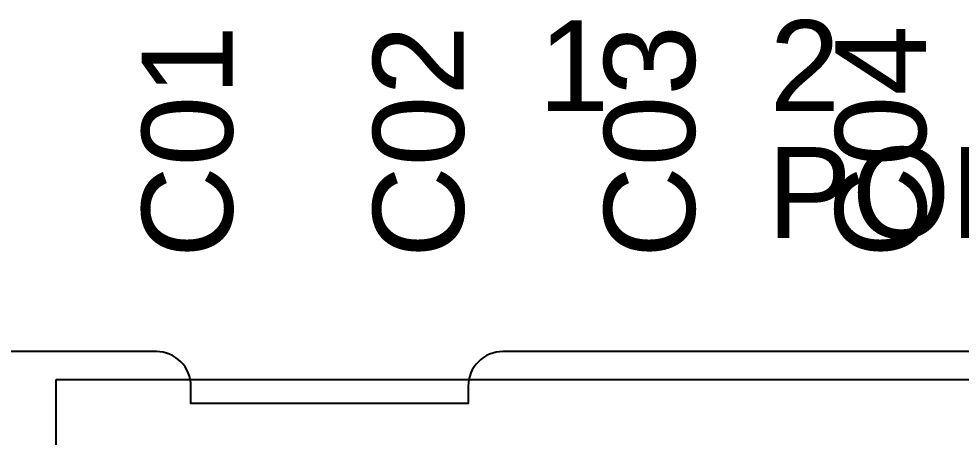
# Model space of a CAD drawing. Extents: x 0.3 to 23.7, y 0.2 to 17.8.
# Drawn here: x 18.172 to 18.987, y 4.968 to 5.33 of the extents above; entities that cross this region are included whole.
import ezdxf

# ---------------------------------------------------------------- set-up
doc = ezdxf.new("R2010")
doc.units = 0
doc.header["$MEASUREMENT"] = 0
for name, color, linetype in [('2_01__0-__EMPTY', 7, 'CONTINUOUS'), ('2_02__A-__SERIAL_COMMUNICA', 7, 'CONTINUOUS'), ('2_03__B-___3__DI___4__DO__', 7, 'CONTINUOUS'), ('2_04__1-___4__DI___4__DO_E', 7, 'CONTINUOUS'), ('2_05__C-___4__DI___4__DO_F', 7, 'CONTINUOUS'), ('2_06__D-___4__DI___3__DO_E', 7, 'CONTINUOUS'), ('2_07__2A___8__DO__ELECTROM', 7, 'CONTINUOUS'), ('2_08__2B___8__DO__ELECTROM', 7, 'CONTINUOUS'), ('2_09__2C___8__DO_ELECTROME', 7, 'CONTINUOUS'), ('2_10__2D___8__DO_ELECTROME', 7, 'CONTINUOUS'), ('2_11__2G___8__DO_ELECTROME', 7, 'CONTINUOUS'), ('2_12__3-___8__DI', 7, 'CONTINUOUS'), ('2_13__4-___14__DI', 7, 'CONTINUOUS'), ('2_14__5-___8__AI___20_MA_O', 7, 'CONTINUOUS'), ('2_15__6-___4__AI___4__AO__', 7, 'CONTINUOUS'), ('3_01__0-__EMPTY', 7, 'CONTINUOUS'), ('3_02__B-___3__DI___4__DO__', 7, 'CONTINUOUS'), ('3_03__1-___4__DI___4__DO_E', 7, 'CONTINUOUS'), ('3_04__C-___4__DI___4__DO_F', 7, 'CONTINUOUS'), ('3_05__D-___4__DI___3__DO_E', 7, 'CONTINUOUS'), ('3_06__2A___8__DO__ELECTROM', 7, 'CONTINUOUS'), ('3_07__2B___8__DO__ELECTROM', 7, 'CONTINUOUS'), ('3_08__2C___8__DO_ELECTROME', 7, 'CONTINUOUS'), ('3_09__2D___8__DO_ELECTROME', 7, 'CONTINUOUS'), ('3_10__2G___8__DO_ELECTROME', 7, 'CONTINUOUS'), ('3_11__3-___8__DI', 7, 'CONTINUOUS'), ('3_12__4-___14__DI', 7, 'CONTINUOUS'), ('3_13__5-___8__AI___20_MA_O', 7, 'CONTINUOUS'), ('3_14__6-___4__AI___4__AO__', 7, 'CONTINUOUS')]:
    doc.layers.add(name, color=color, linetype=linetype)
doc.styles.add('ARIAL', font='arial.ttf')

msp = doc.modelspace()

# ---------------------------------------------------------------- linework, layer by layer
at = {"layer": '3_01__0-__EMPTY'}
msp.add_lwpolyline([(19.55576, 5.0419), (18.59054, 5.0419, 0.414214), (18.56065, 5.01201), (18.56065, 4.9969), (18.32065, 4.9969), (18.32065, 5.01201, 0.414214), (18.29076, 5.0419), (17.93304, 5.0419, 0.414973), (17.90315, 5.01201), (17.90315, 4.49178, 0.414973), (17.93304, 4.4619), (18.29076, 4.4619, 0.414214), (18.32065, 4.49178), (18.32065, 4.5069), (18.56065, 4.5069), (18.56065, 4.49178, 0.414214), (18.59054, 4.4619), (19.55576, 4.4619, 0.414214)], format="xyb", dxfattribs=at)
at = {"layer": '3_02__B-___3__DI___4__DO__'}
msp.add_lwpolyline([(18.20394, 5.01766), (19.80394, 5.01766), (19.80394, 4.40895), (18.20394, 4.40895)], close=True, dxfattribs=at)
at = {"layer": '3_03__1-___4__DI___4__DO_E'}
msp.add_lwpolyline([(18.20394, 5.01766), (19.80394, 5.01766), (19.80394, 4.40895), (18.20394, 4.40895)], close=True, dxfattribs=at)
at = {"layer": '3_04__C-___4__DI___4__DO_F'}
msp.add_lwpolyline([(18.20394, 5.01766), (19.80394, 5.01766), (19.80394, 4.40895), (18.20394, 4.40895)], close=True, dxfattribs=at)
at = {"layer": '3_05__D-___4__DI___3__DO_E'}
msp.add_lwpolyline([(18.20394, 5.01766), (19.80394, 5.01766), (19.80394, 4.40895), (18.20394, 4.40895)], close=True, dxfattribs=at)
at = {"layer": '3_06__2A___8__DO__ELECTROM'}
msp.add_lwpolyline([(18.20394, 5.01766), (19.80394, 5.01766), (19.80394, 4.40895), (18.20394, 4.40895)], close=True, dxfattribs=at)
at = {"layer": '3_07__2B___8__DO__ELECTROM'}
msp.add_lwpolyline([(18.20394, 5.01766), (19.80394, 5.01766), (19.80394, 4.40895), (18.20394, 4.40895)], close=True, dxfattribs=at)
at = {"layer": '3_08__2C___8__DO_ELECTROME'}
msp.add_lwpolyline([(18.20394, 5.01766), (19.80394, 5.01766), (19.80394, 4.40895), (18.20394, 4.40895)], close=True, dxfattribs=at)
at = {"layer": '3_09__2D___8__DO_ELECTROME'}
msp.add_lwpolyline([(18.20394, 5.01766), (19.80394, 5.01766), (19.80394, 4.40895), (18.20394, 4.40895)], close=True, dxfattribs=at)
at = {"layer": '3_10__2G___8__DO_ELECTROME'}
msp.add_lwpolyline([(18.20394, 5.01766), (19.80394, 5.01766), (19.80394, 4.40895), (18.20394, 4.40895)], close=True, dxfattribs=at)
at = {"layer": '3_11__3-___8__DI'}
msp.add_lwpolyline([(18.20394, 5.01766), (19.80394, 5.01766), (19.80394, 4.40895), (18.20394, 4.40895)], close=True, dxfattribs=at)
at = {"layer": '3_12__4-___14__DI'}
msp.add_lwpolyline([(18.20394, 5.01766), (19.80394, 5.01766), (19.80394, 4.40895), (18.20394, 4.40895)], close=True, dxfattribs=at)
at = {"layer": '3_13__5-___8__AI___20_MA_O'}
msp.add_lwpolyline([(18.20394, 5.01766), (19.80394, 5.01766), (19.80394, 4.40895), (18.20394, 4.40895)], close=True, dxfattribs=at)
at = {"layer": '3_14__6-___4__AI___4__AO__'}
msp.add_lwpolyline([(18.20394, 5.01766), (19.80394, 5.01766), (19.80394, 4.40895), (18.20394, 4.40895)], close=True, dxfattribs=at)

# ---------------------------------------------------------------- texts
at = {"layer": '2_01__0-__EMPTY', "style": 'ARIAL'}
for s, p in [('C01', (18.35683, 5.1229)), ('C02', (18.55682, 5.1229)), ('C03', (18.75679, 5.1229)), ('C04', (18.95683, 5.1229))]:
    msp.add_text(s, height=0.078667, rotation=90, dxfattribs=at).set_placement(p)
at = {"layer": '2_02__A-__SERIAL_COMMUNICA', "style": 'ARIAL'}
for s, height, p in [('1', 0.07867, (18.6214, 5.25008)), ('2', 0.07867, (18.82139, 5.25008)), ('PORT 4A', 0.078667, (18.81926, 5.14022))]:
    msp.add_text(s, height=height, dxfattribs=at).set_placement(p)
at = {"layer": '2_03__B-___3__DI___4__DO__', "style": 'ARIAL'}
for s, p in [('C01', (18.35683, 5.1229)), ('C02', (18.55682, 5.1229)), ('C03', (18.75679, 5.1229)), ('C04', (18.95683, 5.1229))]:
    msp.add_text(s, height=0.078667, rotation=90, dxfattribs=at).set_placement(p)
at = {"layer": '2_04__1-___4__DI___4__DO_E', "style": 'ARIAL'}
for s, p in [('C01', (18.35683, 5.1229)), ('C02', (18.55682, 5.1229)), ('C03', (18.75679, 5.1229)), ('C04', (18.95683, 5.1229))]:
    msp.add_text(s, height=0.078667, rotation=90, dxfattribs=at).set_placement(p)
at = {"layer": '2_05__C-___4__DI___4__DO_F', "style": 'ARIAL'}
for s, p in [('C01', (18.35683, 5.1229)), ('C02', (18.55682, 5.1229)), ('C03', (18.75679, 5.1229)), ('C04', (18.95683, 5.1229))]:
    msp.add_text(s, height=0.078667, rotation=90, dxfattribs=at).set_placement(p)
at = {"layer": '2_06__D-___4__DI___3__DO_E', "style": 'ARIAL'}
for s, p in [('C01', (18.35683, 5.1229)), ('C02', (18.55682, 5.1229)), ('C03', (18.75679, 5.1229)), ('C04', (18.95683, 5.1229))]:
    msp.add_text(s, height=0.078667, rotation=90, dxfattribs=at).set_placement(p)
at = {"layer": '2_07__2A___8__DO__ELECTROM', "style": 'ARIAL'}
for s, p in [('C01', (18.35683, 5.1229)), ('C02', (18.55682, 5.1229)), ('C03', (18.75679, 5.1229)), ('C04', (18.95683, 5.1229))]:
    msp.add_text(s, height=0.078667, rotation=90, dxfattribs=at).set_placement(p)
at = {"layer": '2_08__2B___8__DO__ELECTROM', "style": 'ARIAL'}
for s, p in [('C01', (18.35683, 5.1229)), ('C02', (18.55682, 5.1229)), ('C03', (18.75679, 5.1229)), ('C04', (18.95683, 5.1229))]:
    msp.add_text(s, height=0.078667, rotation=90, dxfattribs=at).set_placement(p)
at = {"layer": '2_09__2C___8__DO_ELECTROME', "style": 'ARIAL'}
for s, p in [('C01', (18.35683, 5.1229)), ('C02', (18.55682, 5.1229)), ('C03', (18.75679, 5.1229)), ('C04', (18.95683, 5.1229))]:
    msp.add_text(s, height=0.078667, rotation=90, dxfattribs=at).set_placement(p)
at = {"layer": '2_10__2D___8__DO_ELECTROME', "style": 'ARIAL'}
for s, p in [('C01', (18.35683, 5.1229)), ('C02', (18.55682, 5.1229)), ('C03', (18.75679, 5.1229)), ('C04', (18.95683, 5.1229))]:
    msp.add_text(s, height=0.078667, rotation=90, dxfattribs=at).set_placement(p)
at = {"layer": '2_11__2G___8__DO_ELECTROME', "style": 'ARIAL'}
for s, p in [('C01', (18.35683, 5.1229)), ('C02', (18.55682, 5.1229)), ('C03', (18.75679, 5.1229)), ('C04', (18.95683, 5.1229))]:
    msp.add_text(s, height=0.078667, rotation=90, dxfattribs=at).set_placement(p)
at = {"layer": '2_12__3-___8__DI', "style": 'ARIAL'}
for s, p in [('C01', (18.35683, 5.1229)), ('C02', (18.55682, 5.1229)), ('C03', (18.75679, 5.1229)), ('C04', (18.95683, 5.1229))]:
    msp.add_text(s, height=0.078667, rotation=90, dxfattribs=at).set_placement(p)
at = {"layer": '2_13__4-___14__DI', "style": 'ARIAL'}
for s, p in [('C01', (18.35683, 5.1229)), ('C02', (18.55682, 5.1229)), ('C03', (18.75679, 5.1229)), ('C04', (18.95683, 5.1229))]:
    msp.add_text(s, height=0.078667, rotation=90, dxfattribs=at).set_placement(p)
at = {"layer": '2_14__5-___8__AI___20_MA_O', "style": 'ARIAL'}
for s, p in [('C01', (18.35683, 5.1229)), ('C02', (18.55682, 5.1229)), ('C03', (18.75679, 5.1229)), ('C04', (18.95683, 5.1229))]:
    msp.add_text(s, height=0.078667, rotation=90, dxfattribs=at).set_placement(p)
at = {"layer": '2_15__6-___4__AI___4__AO__', "style": 'ARIAL'}
for s, p in [('C01', (18.35683, 5.1229)), ('C02', (18.55682, 5.1229)), ('C03', (18.75679, 5.1229)), ('C04', (18.95683, 5.1229))]:
    msp.add_text(s, height=0.078667, rotation=90, dxfattribs=at).set_placement(p)

doc.saveas('drawing.dxf')
